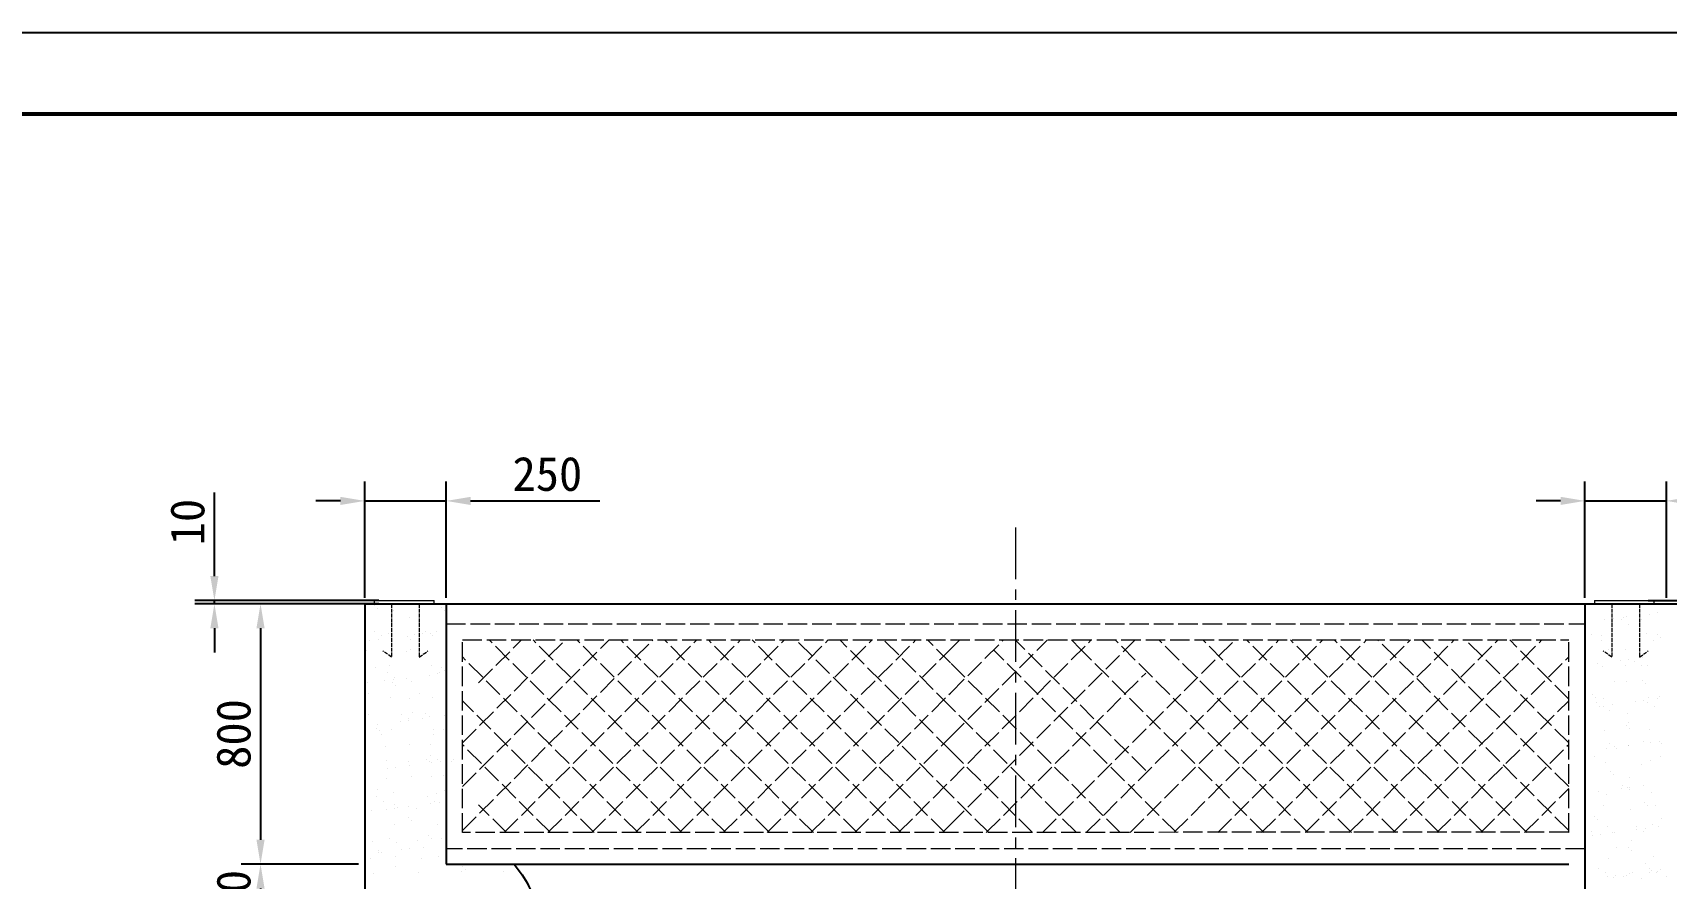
# Model space of a CAD drawing. Header units: millimetres. Extents: x 30580 to 65675, y -20119 to -7519.
# Drawn here: x 57827 to 62847, y -12218 to -9619 of the extents above; entities that cross this region are included whole.
import ezdxf

# ---------------------------------------------------------------- set-up
doc = ezdxf.new("R2010")
doc.units = ezdxf.units.MM
doc.linetypes.add('ACAD_ISO02W100', pattern=[15, 12, -3])
doc.linetypes.add('CENTER', pattern=[50.8, 31.75, -6.35, 6.35, -6.35])
doc.layers.get('Defpoints').update_dxf_attribs({"lineweight": 18})
doc.layers.add('border', color=7, linetype='Continuous')
for name, color, linetype, lineweight in [('点画线', 1, 'CENTER', 15), ('细实线', 3, 'Continuous', 13), ('虚线', 2, 'ACAD_ISO02W100', 15)]:
    doc.layers.add(name, color=color, linetype=linetype, lineweight=lineweight)
doc.dimstyles.new('ISO-25', dxfattribs={"dimtxt": 2.5, "dimasz": 2.5, "dimexe": 1.25, "dimexo": 0.625, "dimtad": 1, "dimtxsty": 'Standard', "dimcen": 2.5, "dimadec": 0, "dimazin": 0, "dimtfac": 1, "dimtmove": 0, "dimatfit": 3, "dimfxl": 1, "dimarcsym": 0})

# ---------------------------------------------------------------- blocks, each defined once
blk = doc.blocks.new('wedcsc')
at = {"layer": '虚线', "ltscale": 5}
for p, q in [((57516.9, -7860), (61016.9, -7860)), ((57516.9, -8552.1), (57516.9, -7860)), ((61016.9, -8552.1), (61016.9, -7860)), ((57566.9, -8226.2), (57883.1, -7910)), ((57566.9, -8360.9), (58017.8, -7910)), ((57566.9, -8495.6), (58152.5, -7910)), ((57566.9, -7910), (60966.9, -7910)), ((57566.9, -8502.1), (57566.9, -7910)), ((57616.9, -8041.5), (57748.4, -7910)), ((58241.5, -8502.1), (57649.4, -7910)), ((57695.2, -8502.1), (58287.2, -7910)), ((58376.2, -8502.1), (57784.1, -7910)), ((57829.9, -8502.1), (58421.9, -7910)), ((58510.9, -8502.1), (57918.8, -7910)), ((57964.6, -8502.1), (58556.6, -7910)), ((58645.6, -8502.1), (58053.5, -7910)), ((58099.3, -8502.1), (58691.3, -7910)), ((58780.3, -8502.1), (58188.2, -7910)), ((58234, -8502.1), (58826, -7910)), ((58915, -8502.1), (58322.9, -7910)), ((58368.7, -8502.1), (58960.8, -7910)), ((59049.7, -8502.1), (58457.6, -7910)), ((59066.9, -8384.6), (58592.3, -7910)), ((59066.9, -8249.9), (58727, -7910)), ((59066.9, -8115.2), (58861.7, -7910)), ((59066.9, -7980.5), (58996.4, -7910)), ((59066.9, -7938.5), (59095.5, -7910)), ((59066.9, -8073.2), (59230.2, -7910)), ((59066.9, -8207.9), (59364.9, -7910)), ((59066.9, -8342.6), (59499.6, -7910)), ((59066.9, -8477.3), (59634.3, -7910)), ((59666.9, -8311.1), (59265.9, -7910)), ((59466.9, -7938.5), (59438.4, -7910)), ((59466.9, -8384.6), (59941.5, -7910)), ((59484.2, -8502.1), (60076.2, -7910)), ((60165.2, -8502.1), (59573.1, -7910)), ((59618.9, -8502.1), (60210.9, -7910)), ((59618.9, -8502.1), (60210.9, -7910)), ((60299.9, -8502.1), (59707.8, -7910)), ((60299.9, -8502.1), (59707.8, -7910)), ((60299.9, -8502.1), (59707.8, -7910)), ((59753.6, -8502.1), (60345.7, -7910)), ((59753.6, -8502.1), (60345.7, -7910)), ((59753.6, -8502.1), (60345.7, -7910)), ((60434.6, -8502.1), (59842.5, -7910)), ((60434.6, -8502.1), (59842.5, -7910)), ((60434.6, -8502.1), (59842.5, -7910)), ((59888.3, -8502.1), (60480.4, -7910)), ((59888.3, -8502.1), (60480.4, -7910)), ((59888.3, -8502.1), (60480.4, -7910)), ((60569.3, -8502.1), (59977.2, -7910)), ((60569.3, -8502.1), (59977.2, -7910)), ((60023, -8502.1), (60615.1, -7910)), ((60023, -8502.1), (60615.1, -7910)), ((60704, -8502.1), (60111.9, -7910)), ((60157.7, -8502.1), (60749.8, -7910)), ((60838.7, -8502.1), (60246.6, -7910)), ((60292.4, -8502.1), (60884.5, -7910)), ((60966.9, -8495.6), (60381.3, -7910)), ((60966.9, -8360.9), (60516, -7910)), ((60966.9, -8226.2), (60650.8, -7910)), ((60966.9, -8091.5), (60785.5, -7910)), ((60966.9, -8502.1), (60966.9, -7910)), ((60966.9, -8502.1), (60966.9, -7910)), ((58106.8, -8502.1), (57566.9, -7962.2)), ((58503.4, -8502.1), (59066.9, -7938.5)), ((59588.5, -8502.1), (59066.9, -7980.5)), ((59761.1, -8502.1), (59199.6, -7940.6)), ((60030.5, -8502.1), (59466.9, -7938.5)), ((60427.1, -8502.1), (60966.9, -7962.2)), ((59176.9, -8502.1), (59666.9, -8012)), ((58638.1, -8502.1), (59066.9, -8073.2)), ((57972.1, -8502.1), (57566.9, -8096.9)), ((59453.8, -8502.1), (59066.9, -8115.2)), ((60561.8, -8502.1), (60966.9, -8096.9)), ((57837.4, -8502.1), (57566.9, -8231.6)), ((58772.8, -8502.1), (59066.9, -8207.9)), ((60696.5, -8502.1), (60966.9, -8231.6)), ((59319.1, -8502.1), (59066.9, -8249.9)), ((58907.5, -8502.1), (59066.9, -8342.6)), ((60831.2, -8502.1), (60966.9, -8366.3)), ((60831.2, -8502.1), (60966.9, -8366.3)), ((57702.7, -8502.1), (57616.9, -8416.3)), ((59184.4, -8502.1), (59066.9, -8384.6)), ((59349.5, -8502.1), (59466.9, -8384.6)), ((59042.2, -8502.1), (59066.9, -8477.3)), ((60966.9, -8500.8), (57566.9, -8502.1)), ((60966.3, -8502.1), (60967.5, -8500.8)), ((61016.9, -8552.1), (57516.9, -8552.1))]:
    blk.add_line(p, q, dxfattribs=at)
blk = doc.blocks.new('*D185')
at = {"color": 0, "lineweight": -2, "ltscale": 150, "transparency": 16777216}
for p, q in [((58847.5, -11355.3), (58847.5, -10997.8)), ((59097.5, -11355.3), (59097.5, -10997.8)), ((58772.5, -11057.8), (58697.5, -11057.8)), ((58847.5, -11057.8), (59097.5, -11057.8)), ((59172.5, -11057.8), (59570, -11057.8))]:
    blk.add_line(p, q, dxfattribs=at)
at = {"color": 0, "ltscale": 150, "transparency": 16777216}
for points in [[(58772.5, -11045.3), (58772.5, -11070.3), (58847.5, -11057.8)], [(59172.5, -11045.3), (59172.5, -11070.3), (59097.5, -11057.8)]]:
    blk.add_solid(points, dxfattribs=at)
at = {"layer": 'Defpoints', "color": 0, "ltscale": 150, "transparency": 16777216}
for p in [(59097.5, -11057.8), (58847.5, -11374.1), (59097.5, -11374.1)]:
    blk.add_point(p, dxfattribs=at)
at = {"color": 0, "ltscale": 150, "transparency": 16777216, "insert": (59408.7, -10975.3), "char_height": 105, "attachment_point": 5}
blk.add_mtext('250', dxfattribs=at)
blk = doc.blocks.new('*D186')
at = {"color": 0, "lineweight": -2, "ltscale": 150, "transparency": 16777216}
for p, q in [((62597.5, -11355.3), (62597.5, -10997.8)), ((62847.5, -11355.3), (62847.5, -10997.8)), ((62522.5, -11057.8), (62447.5, -11057.8)), ((62597.5, -11057.8), (62847.5, -11057.8)), ((62922.5, -11057.8), (63320, -11057.8))]:
    blk.add_line(p, q, dxfattribs=at)
at = {"color": 0, "ltscale": 150, "transparency": 16777216}
for points in [[(62522.5, -11045.3), (62522.5, -11070.3), (62597.5, -11057.8)], [(62922.5, -11045.3), (62922.5, -11070.3), (62847.5, -11057.8)]]:
    blk.add_solid(points, dxfattribs=at)
at = {"layer": 'Defpoints', "color": 0, "ltscale": 150, "transparency": 16777216}
for p in [(62847.5, -11057.8), (62597.5, -11374.1), (62847.5, -11374.1)]:
    blk.add_point(p, dxfattribs=at)
at = {"color": 0, "ltscale": 150, "transparency": 16777216, "insert": (63158.7, -10975.3), "char_height": 105, "attachment_point": 5}
blk.add_mtext('250', dxfattribs=at)
blk = doc.blocks.new('*D193')
at = {"color": 0, "lineweight": -2, "ltscale": 150, "transparency": 16777216}
for p, q in [((63448.6, -11289.1), (63448.6, -11214.1)), ((62791.3, -11364.1), (63508.6, -11364.1)), ((62791.3, -11374.1), (63508.6, -11374.1)), ((63448.6, -11364.1), (63448.6, -11374.1)), ((63448.6, -11449.1), (63448.6, -11706.6))]:
    blk.add_line(p, q, dxfattribs=at)
at = {"color": 0, "ltscale": 150, "transparency": 16777216}
for points in [[(63436.1, -11289.1), (63461.1, -11289.1), (63448.6, -11364.1)], [(63436.1, -11449.1), (63461.1, -11449.1), (63448.6, -11374.1)]]:
    blk.add_solid(points, dxfattribs=at)
at = {"layer": 'Defpoints', "color": 0, "ltscale": 150, "transparency": 16777216}
for p in [(62772.5, -11364.1), (62772.5, -11374.1), (63448.6, -11374.1)]:
    blk.add_point(p, dxfattribs=at)
at = {"color": 0, "ltscale": 150, "transparency": 16777216, "insert": (63366.1, -11615.3), "char_height": 105, "attachment_point": 5, "rotation": 90}
blk.add_mtext('10', dxfattribs=at)
blk = doc.blocks.new('*D194')
at = {"color": 0, "lineweight": -2, "ltscale": 150, "transparency": 16777216}
for p, q in [((58385.5, -11289.1), (58385.5, -11031.6)), ((58891.1, -11364.1), (58325.5, -11364.1)), ((58891.1, -11374.1), (58325.5, -11374.1)), ((58385.5, -11374.1), (58385.5, -11364.1)), ((58385.5, -11449.1), (58385.5, -11524.1))]:
    blk.add_line(p, q, dxfattribs=at)
at = {"color": 0, "ltscale": 150, "transparency": 16777216}
for points in [[(58373, -11289.1), (58398, -11289.1), (58385.5, -11364.1)], [(58373, -11449.1), (58398, -11449.1), (58385.5, -11374.1)]]:
    blk.add_solid(points, dxfattribs=at)
at = {"layer": 'Defpoints', "color": 0, "ltscale": 150, "transparency": 16777216}
for p in [(58385.5, -11374.1), (58909.8, -11364.1), (58909.8, -11374.1)]:
    blk.add_point(p, dxfattribs=at)
at = {"color": 0, "ltscale": 150, "transparency": 16777216, "insert": (58303, -11122.8), "char_height": 105, "attachment_point": 5, "rotation": 90}
blk.add_mtext('10', dxfattribs=at)
blk = doc.blocks.new('*D196')
at = {"color": 0, "lineweight": -2, "ltscale": 150, "transparency": 16777216}
for p, q in [((58828.7, -11374.1), (58467.2, -11374.1)), ((58527.2, -11449.1), (58527.2, -12099.1)), ((58828.7, -12174.1), (58467.2, -12174.1))]:
    blk.add_line(p, q, dxfattribs=at)
at = {"color": 0, "ltscale": 150, "transparency": 16777216}
for points in [[(58514.7, -11449.1), (58539.7, -11449.1), (58527.2, -11374.1)], [(58514.7, -12099.1), (58539.7, -12099.1), (58527.2, -12174.1)]]:
    blk.add_solid(points, dxfattribs=at)
at = {"layer": 'Defpoints', "color": 0, "ltscale": 150, "transparency": 16777216}
for p in [(58847.5, -11374.1), (58527.2, -12174.1), (58847.5, -12174.1)]:
    blk.add_point(p, dxfattribs=at)
at = {"color": 0, "ltscale": 150, "transparency": 16777216, "insert": (58444.7, -11774.1), "char_height": 105, "attachment_point": 5, "rotation": 90}
blk.add_mtext('800', dxfattribs=at)
blk = doc.blocks.new('*D197')
at = {"color": 0, "lineweight": -2, "ltscale": 150, "transparency": 16777216}
for p, q in [((58695.7, -12174.1), (58467.2, -12174.1)), ((58527.2, -12249.1), (58527.2, -12349.1)), ((58698.2, -12424.1), (58467.2, -12424.1))]:
    blk.add_line(p, q, dxfattribs=at)
at = {"color": 0, "ltscale": 150, "transparency": 16777216}
for points in [[(58514.7, -12249.1), (58539.7, -12249.1), (58527.2, -12174.1)], [(58514.7, -12349.1), (58539.7, -12349.1), (58527.2, -12424.1)]]:
    blk.add_solid(points, dxfattribs=at)
at = {"layer": 'Defpoints', "color": 0, "ltscale": 150, "transparency": 16777216}
for p in [(58714.4, -12174.1), (58527.2, -12424.1), (58717, -12424.1)]:
    blk.add_point(p, dxfattribs=at)
at = {"color": 0, "ltscale": 150, "transparency": 16777216, "insert": (58444.7, -12299.1), "char_height": 105, "attachment_point": 5, "rotation": 90}
blk.add_mtext('250', dxfattribs=at)
blk = doc.blocks.new('*U603')
at = {"layer": 'border', "color": 1, "linetype": 'Continuous', "ltscale": 150}
blk.add_lwpolyline([(0, 0), (14850, 0), (14850, 10500), (0, 10500)], close=True, dxfattribs=at)
at = {"layer": 'border', "color": 7, "linetype": 'Continuous', "ltscale": 150, "const_width": 12.5}
blk.add_lwpolyline([(625, 250), (14600, 250), (14600, 10250), (625, 10250)], close=True, dxfattribs=at)

msp = doc.modelspace()

# ---------------------------------------------------------------- linework, layer by layer
at = {"ltscale": 150}
for p, q in [((58847.477, -11374.083), (62847.477, -11374.083)), ((58847.477, -11374.083), (58847.477, -13674.083)), ((58847.477, -11374.083), (59097.477, -11374.083)), ((58876.007, -11380.49), (58876.007, -11380.49)), ((58885.371, -11389.07), (58885.371, -11389.07)), ((58934.461, -11394.251), (58934.461, -11394.251)), ((59082.277, -11384.982), (59082.277, -11384.982)), ((59092.659, -11393.963), (59092.659, -11393.963)), ((59097.477, -11374.083), (59097.477, -12127.215)), ((59097.477, -11374.083), (59097.477, -12174.083)), ((62597.477, -11374.083), (62597.477, -13474.083)), ((62597.477, -11374.083), (62597.477, -12127.215)), ((58848.795, -11420.567), (58848.795, -11420.567)), ((58929.566, -11429.568), (58929.566, -11429.568)), ((58986, -11415.624), (58986, -11415.624)), ((62658.462, -11423.461), (62658.462, -11423.461)), ((62684.904, -11419.98), (62684.904, -11419.98)), ((62708.301, -11422.735), (62708.301, -11422.735)), ((62717.3, -11417.67), (62717.3, -11417.67)), ((62726.204, -11414.543), (62726.204, -11414.543)), ((62729.723, -11436.383), (62729.723, -11436.383)), ((62771.122, -11422.623), (62771.122, -11422.623)), ((62795.204, -11405.459), (62795.204, -11405.459)), ((62821.646, -11401.978), (62821.646, -11401.978)), ((58862.222, -11485.769), (58862.222, -11485.769)), ((58876.947, -11458.681), (58876.947, -11458.681)), ((58888.664, -11482.288), (58888.664, -11482.288)), ((58898.369, -11472.329), (58898.369, -11472.329)), ((58920.509, -11465.877), (58920.509, -11465.877)), ((58929.963, -11476.85), (58929.963, -11476.85)), ((58980.129, -11475.899), (58980.129, -11475.899)), ((58989.492, -11484.479), (58989.492, -11484.479)), ((58998.964, -11467.766), (58998.964, -11467.766)), ((59025.406, -11464.285), (59025.406, -11464.285)), ((59035.145, -11458.394), (59035.145, -11458.394)), ((59050.46, -11466.5), (59050.46, -11466.5)), ((59056.567, -11472.041), (59056.567, -11472.041)), ((59066.705, -11458.848), (59066.705, -11458.848)), ((62618.411, -11467.209), (62618.411, -11467.209)), ((62648.644, -11485.801), (62648.644, -11485.801)), ((62648.786, -11470.243), (62648.786, -11470.243)), ((62785.991, -11465.299), (62785.991, -11465.299)), ((62806.842, -11485.514), (62806.842, -11485.514)), ((62821.685, -11468.955), (62821.685, -11468.955)), ((62831.048, -11477.535), (62831.048, -11477.535)), ((58851.995, -11518.45), (58851.995, -11518.45)), ((58975.488, -11521.459), (58975.488, -11521.459)), ((58989.2, -11513.506), (58989.2, -11513.506)), ((59033.687, -11524.977), (59033.687, -11524.977)), ((62668.973, -11513.541), (62668.973, -11513.541)), ((62678.337, -11522.121), (62678.337, -11522.121)), ((62720.5, -11515.553), (62720.5, -11515.553)), ((62731.742, -11545.343), (62731.742, -11545.343)), ((62773.041, -11539.905), (62773.041, -11539.905)), ((58880.976, -11569.563), (58880.976, -11569.563)), ((58917.974, -11585.89), (58917.974, -11585.89)), ((58923.709, -11563.76), (58923.709, -11563.76)), ((59045.801, -11593.129), (59045.801, -11593.129)), ((59053.66, -11564.383), (59053.66, -11564.383)), ((59072.243, -11589.648), (59072.243, -11589.648)), ((59076.172, -11585.602), (59076.172, -11585.602)), ((59084.25, -11571.309), (59084.25, -11571.309)), ((59093.613, -11579.889), (59093.613, -11579.889)), ((62636.299, -11557.908), (62636.299, -11557.908)), ((62651.986, -11568.125), (62651.986, -11568.125)), ((62705.3, -11548.824), (62705.3, -11548.824)), ((62722.532, -11562.619), (62722.532, -11562.619)), ((62749.328, -11549.944), (62749.328, -11549.944)), ((62770.75, -11563.591), (62770.75, -11563.591)), ((62789.191, -11563.182), (62789.191, -11563.182)), ((58855.195, -11616.332), (58855.195, -11616.332)), ((58909.059, -11611.131), (58909.059, -11611.131)), ((58931.539, -11615.895), (58931.539, -11615.895)), ((58935.501, -11607.65), (58935.501, -11607.65)), ((58939.396, -11599.537), (58939.396, -11599.537)), ((58940.902, -11624.475), (58940.902, -11624.475)), ((58976.801, -11602.213), (58976.801, -11602.213)), ((58992.4, -11611.389), (58992.4, -11611.389)), ((62689.671, -11613.009), (62689.671, -11613.009)), ((62723.7, -11613.435), (62723.7, -11613.435)), ((62773.095, -11608.951), (62773.095, -11608.951)), ((62782.458, -11617.531), (62782.458, -11617.531)), ((58858.317, -11648.955), (58858.317, -11648.955)), ((58926.909, -11661.642), (58926.909, -11661.642)), ((58985.097, -11664.972), (58985.097, -11664.972)), ((59016.516, -11648.668), (59016.516, -11648.668)), ((59056.86, -11662.266), (59056.86, -11662.266)), ((62620.383, -11653.537), (62620.383, -11653.537)), ((62629.747, -11662.117), (62629.747, -11662.117)), ((62632.157, -11677.44), (62632.157, -11677.44)), ((62641.837, -11688.708), (62641.837, -11688.708)), ((62653.579, -11691.087), (62653.579, -11691.087)), ((62655.186, -11666.008), (62655.186, -11666.008)), ((62683.137, -11683.271), (62683.137, -11683.271)), ((62752.137, -11674.186), (62752.137, -11674.186)), ((62778.579, -11670.705), (62778.579, -11670.705)), ((62790.355, -11677.152), (62790.355, -11677.152)), ((62792.391, -11661.065), (62792.391, -11661.065)), ((62811.778, -11690.8), (62811.778, -11690.8)), ((62819.879, -11665.268), (62819.879, -11665.268)), ((62826.653, -11658.028), (62826.653, -11658.028)), ((58858.395, -11714.215), (58858.395, -11714.215)), ((58886.896, -11745.578), (58886.896, -11745.578)), ((58955.896, -11736.494), (58955.896, -11736.494)), ((58959.001, -11713.098), (58959.001, -11713.098)), ((58980.424, -11726.745), (58980.424, -11726.745)), ((58982.338, -11733.013), (58982.338, -11733.013)), ((58995.6, -11709.272), (58995.6, -11709.272)), ((59023.638, -11727.576), (59023.638, -11727.576)), ((59035.66, -11711.304), (59035.66, -11711.304)), ((59045.023, -11719.884), (59045.023, -11719.884)), ((59092.639, -11718.492), (59092.639, -11718.492)), ((62673.942, -11702.614), (62673.942, -11702.614)), ((62726.9, -11711.318), (62726.9, -11711.318)), ((62730.699, -11740.218), (62730.699, -11740.218)), ((58882.949, -11755.89), (58882.949, -11755.89)), ((58892.312, -11764.47), (58892.312, -11764.47)), ((58899.345, -11776.163), (58899.345, -11776.163)), ((58930.109, -11759.525), (58930.109, -11759.525)), ((59057.543, -11775.876), (59057.543, -11775.876)), ((59060.06, -11760.148), (59060.06, -11760.148)), ((59089.219, -11760.382), (59089.219, -11760.382)), ((62658.386, -11763.891), (62658.386, -11763.891)), ((62724.505, -11748.946), (62724.505, -11748.946)), ((62733.868, -11757.526), (62733.868, -11757.526)), ((62778.063, -11798.024), (62778.063, -11798.024)), ((62795.591, -11758.947), (62795.591, -11758.947)), ((62825.416, -11796.068), (62825.416, -11796.068)), ((58911.595, -11812.098), (58911.595, -11812.098)), ((58986.507, -11804.968), (58986.507, -11804.968)), ((59048.8, -11807.154), (59048.8, -11807.154)), ((59050.029, -11840.306), (59050.029, -11840.306)), ((62625.352, -11842.61), (62625.352, -11842.61)), ((62662.233, -11817.551), (62662.233, -11817.551)), ((62673.184, -11804.648), (62673.184, -11804.648)), ((62688.674, -11814.07), (62688.674, -11814.07)), ((62694.607, -11818.295), (62694.607, -11818.295)), ((62729.974, -11808.633), (62729.974, -11808.633)), ((62730.1, -11809.201), (62730.1, -11809.201)), ((62798.975, -11799.549), (62798.975, -11799.549)), ((62828.626, -11844.356), (62828.626, -11844.356)), ((62831.383, -11804.36), (62831.383, -11804.36)), ((58913.253, -11854.241), (58913.253, -11854.241)), ((58915.992, -11879.859), (58915.992, -11879.859)), ((58942.434, -11876.378), (58942.434, -11876.378)), ((58983.309, -11857.408), (58983.309, -11857.408)), ((58983.733, -11870.941), (58983.733, -11870.941)), ((59037.07, -11851.3), (59037.07, -11851.3)), ((59046.433, -11859.88), (59046.433, -11859.88)), ((59052.734, -11861.857), (59052.734, -11861.857)), ((59071.451, -11853.954), (59071.451, -11853.954)), ((59079.176, -11858.375), (59079.176, -11858.375)), ((59113.26, -11858.031), (59113.26, -11858.031)), ((59120.475, -11852.938), (59120.475, -11852.938)), ((62661.586, -11861.773), (62661.586, -11861.773)), ((62675.915, -11888.942), (62675.915, -11888.942)), ((62685.278, -11897.522), (62685.278, -11897.522)), ((62771.726, -11867.426), (62771.726, -11867.426)), ((62798.791, -11856.83), (62798.791, -11856.83)), ((58887.917, -11944.963), (58887.917, -11944.963)), ((58914.795, -11909.98), (58914.795, -11909.98)), ((58990.372, -11903.372), (58990.372, -11903.372)), ((59052.001, -11905.037), (59052.001, -11905.037)), ((59090.629, -11900.377), (59090.629, -11900.377)), ((59091.191, -11946.709), (59091.191, -11946.709)), ((62709.07, -11942.914), (62709.07, -11942.914)), ((62714.212, -11931.856), (62714.212, -11931.856)), ((62729.473, -11938.019), (62729.473, -11938.019)), ((62733.3, -11907.083), (62733.3, -11907.083)), ((62735.512, -11939.433), (62735.512, -11939.433)), ((62735.634, -11945.504), (62735.634, -11945.504)), ((62776.811, -11933.996), (62776.811, -11933.996)), ((58882.858, -11967.802), (58882.858, -11967.802)), ((58904.28, -11981.449), (58904.28, -11981.449)), ((58936.509, -11955.29), (58936.509, -11955.29)), ((58938.48, -11991.295), (58938.48, -11991.295)), ((58980.571, -11996.303), (58980.571, -11996.303)), ((59041.056, -11967.515), (59041.056, -11967.515)), ((59049.571, -11987.219), (59049.571, -11987.219)), ((59062.479, -11981.162), (59062.479, -11981.162)), ((59066.46, -11955.914), (59066.46, -11955.914)), ((59076.013, -11983.738), (59076.013, -11983.738)), ((62640.069, -11951.998), (62640.069, -11951.998)), ((62654.555, -11994.922), (62654.555, -11994.922)), ((62664.786, -11959.656), (62664.786, -11959.656)), ((62780.036, -11984.351), (62780.036, -11984.351)), ((62789.399, -11992.931), (62789.399, -11992.931)), ((62801.991, -11954.713), (62801.991, -11954.713)), ((62812.754, -11994.634), (62812.754, -11994.634)), ((58867.995, -12007.863), (58867.995, -12007.863)), ((58912.829, -12005.222), (58912.829, -12005.222)), ((58939.271, -12001.74), (58939.271, -12001.74)), ((58947.843, -11999.875), (58947.843, -11999.875)), ((58981.4, -12030.58), (58981.4, -12030.58)), ((58992.039, -12040.373), (58992.039, -12040.373)), ((59005.201, -12002.92), (59005.201, -12002.92)), ((62627.325, -12028.937), (62627.325, -12028.937)), ((62636.688, -12037.517), (62636.688, -12037.517)), ((62736.5, -12004.966), (62736.5, -12004.966)), ((62833.595, -12033.429), (62833.595, -12033.429)), ((58923.885, -12095.01), (58923.885, -12095.01)), ((58939.709, -12053.173), (58939.709, -12053.173)), ((59042.601, -12086.705), (59042.601, -12086.705)), ((59051.964, -12095.285), (59051.964, -12095.285)), ((59069.66, -12053.796), (59069.66, -12053.796)), ((59082.084, -12094.723), (59082.084, -12094.723)), ((62618.463, -12072.999), (62618.463, -12072.999)), ((62619.165, -12086.279), (62619.165, -12086.279)), ((62645.607, -12082.798), (62645.607, -12082.798)), ((62667.986, -12057.538), (62667.986, -12057.538)), ((62680.883, -12078.015), (62680.883, -12078.015)), ((62686.907, -12077.361), (62686.907, -12077.361)), ((62755.239, -12059.065), (62755.239, -12059.065)), ((62755.907, -12068.277), (62755.907, -12068.277)), ((62776.662, -12072.712), (62776.662, -12072.712)), ((62782.349, -12064.795), (62782.349, -12064.795)), ((62805.192, -12052.595), (62805.192, -12052.595)), ((62823.649, -12059.358), (62823.649, -12059.358)), ((58849.366, -12145.105), (58849.366, -12145.105)), ((58871.195, -12105.746), (58871.195, -12105.746)), ((58889.89, -12131.291), (58889.89, -12131.291)), ((58890.666, -12139.668), (58890.666, -12139.668)), ((58899.253, -12139.871), (58899.253, -12139.871)), ((58945.308, -12108.658), (58945.308, -12108.658)), ((58959.667, -12130.584), (58959.667, -12130.584)), ((58986.108, -12127.103), (58986.108, -12127.103)), ((59008.401, -12100.802), (59008.401, -12100.802)), ((59027.408, -12121.666), (59027.408, -12121.666)), ((59096.16, -12135.782), (59096.16, -12135.782)), ((59096.409, -12112.582), (59096.409, -12112.582)), ((59097.477, -12127.215), (59097.477, -12174.083)), ((62695.583, -12122.13), (62695.583, -12122.13)), ((62731.446, -12124.347), (62731.446, -12124.347)), ((62739.7, -12102.848), (62739.7, -12102.848)), ((62740.809, -12132.927), (62740.809, -12132.927)), ((58864.229, -12158.076), (58864.229, -12158.076)), ((58942.909, -12151.056), (58942.909, -12151.056)), ((58943.449, -12180.368), (58943.449, -12180.368)), ((59011.601, -12198.685), (59011.601, -12198.685)), ((59022.427, -12157.788), (59022.427, -12157.788)), ((59072.86, -12151.679), (59072.86, -12151.679)), ((59097.477, -12174.083), (59307.108, -12174.083)), ((59144.574, -12196.989), (59144.574, -12196.989)), ((59146.722, -12182.114), (59146.722, -12182.114)), ((59147.477, -12174.083), (62547.477, -12174.083)), ((59156.086, -12190.694), (59156.086, -12190.694)), ((59274.525, -12197.612), (59274.525, -12197.612)), ((62638.068, -12186.56), (62638.068, -12186.56)), ((62671.186, -12155.421), (62671.186, -12155.421)), ((62785.005, -12173.424), (62785.005, -12173.424)), ((62796.267, -12186.273), (62796.267, -12186.273)), ((62802.745, -12193.639), (62802.745, -12193.639)), ((62808.392, -12150.478), (62808.392, -12150.478)), ((62817.689, -12199.92), (62817.689, -12199.92)), ((62821.646, -12197.149), (62821.646, -12197.149)), ((62829.187, -12190.158), (62829.187, -12190.158)), ((58874.395, -12203.628), (58874.395, -12203.628)), ((62659.49, -12200.208), (62659.49, -12200.208)), ((62666.003, -12211.642), (62666.003, -12211.642)), ((62684.904, -12215.152), (62684.904, -12215.152)), ((62692.445, -12208.16), (62692.445, -12208.16)), ((62717.3, -12212.842), (62717.3, -12212.842)), ((62726.204, -12209.715), (62726.204, -12209.715)), ((62733.744, -12202.723), (62733.744, -12202.723)), ((62742.9, -12200.731), (62742.9, -12200.731)), ((62771.122, -12217.795), (62771.122, -12217.795)), ((62795.204, -12200.631), (62795.204, -12200.631)), ((62847.251, -12213.465), (62847.251, -12213.465))]:
    msp.add_line(p, q, dxfattribs=at)
msp.add_spline([(59307.108, -12174.083), (59367.806, -12309.688), (59349.851, -12390.068), (59421.474, -12557.473), (59512.715, -12956.088), (59682.971, -13474.083)], degree=3, dxfattribs=at)
at = {"layer": '点画线', "ltscale": 5}
msp.add_line((60847.477, -11139.83), (60847.477, -13885.597), dxfattribs=at)
at = {"layer": '细实线'}
for p, q in [((58876.676, -11364.083), (59060.343, -11364.083)), ((58876.676, -11364.083), (58876.676, -11374.083)), ((58876.676, -11374.083), (59060.343, -11374.083)), ((59060.343, -11374.083), (59060.343, -11364.083)), ((62626.676, -11364.083), (62626.676, -11374.083)), ((62626.676, -11364.083), (62810.343, -11364.083)), ((62626.676, -11374.083), (62810.343, -11374.083)), ((62810.343, -11374.083), (62810.343, -11364.083))]:
    msp.add_line(p, q, dxfattribs=at)
at = {"layer": '虚线'}
for p, q in [((58929.851, -11374.083), (58929.851, -11538.157)), ((59015.103, -11374.083), (59015.103, -11538.157)), ((62679.851, -11374.083), (62679.851, -11538.157)), ((62765.103, -11374.083), (62765.103, -11538.157)), ((58929.851, -11538.157), (58903.485, -11518.987)), ((59015.103, -11538.157), (59041.469, -11518.987)), ((62679.851, -11538.157), (62653.485, -11518.987)), ((62765.103, -11538.157), (62791.469, -11518.987))]:
    msp.add_line(p, q, dxfattribs=at)

# ---------------------------------------------------------------- block references
msp.add_blockref('wedcsc', (1580.54, -3575.16))
at = {"layer": 'border', "linetype": 'Continuous', "ltscale": 150}
msp.add_blockref('*U603', (50825.076, -20118.698), dxfattribs=at)

# ---------------------------------------------------------------- dimensions: what is measured, and where the dimension line sits
at = {"color": 3, "ltscale": 150}
for base, p1, p2, picture, middle in [((59097.477, -11057.819), (58847.477, -11374.083), (59097.477, -11374.083), '*D185', (59408.727, -11057.819)), ((62847.477, -11057.819), (62597.477, -11374.083), (62847.477, -11374.083), '*D186', (63158.727, -11057.819))]:
    dim = msp.add_linear_dim(base=base, p1=p1, p2=p2, dimstyle='ISO-25', override={"dimscale": 30, "dimtxt": 3.5, "dimexe": 2, "dimgap": 1, "dimatfit": 0}, dxfattribs=at)
    dim.commit()
    dim.dimension.update_dxf_attribs({"geometry": picture, "text_midpoint": middle, "dimtype": 160})
at = {"ltscale": 150}
for base, p1, p2, picture, middle in [((58385.545, -11374.083), (58909.809, -11364.083), (58909.809, -11374.083), '*D194', (58385.545, -11122.833)), ((58527.217, -12174.083), (58847.477, -11374.083), (58847.477, -12174.083), '*D196', (58527.217, -11774.083)), ((58527.217, -12424.083), (58714.447, -12174.083), (58716.958, -12424.083), '*D197', (58527.217, -12299.083))]:
    dim = msp.add_linear_dim(base=base, p1=p1, p2=p2, angle=90, dimstyle='ISO-25', override={"dimscale": 30, "dimtxt": 3.5, "dimexe": 2, "dimgap": 1, "dimatfit": 0}, dxfattribs=at)
    dim.commit()
    dim.dimension.update_dxf_attribs({"geometry": picture, "text_midpoint": middle, "dimtype": 160})
dim = msp.add_linear_dim(base=(63448.626, -11374.083), p1=(62772.518, -11364.083), p2=(62772.518, -11374.083), angle=90, dimstyle='ISO-25', override={"dimscale": 30, "dimtxt": 3.5, "dimexe": 2, "dimgap": 1, "dimatfit": 0}, dxfattribs=at)
dim.commit()
dim.dimension.update_dxf_attribs({"geometry": '*D193', "text_midpoint": (63366.126, -11615.333)})

doc.saveas('drawing.dxf')
